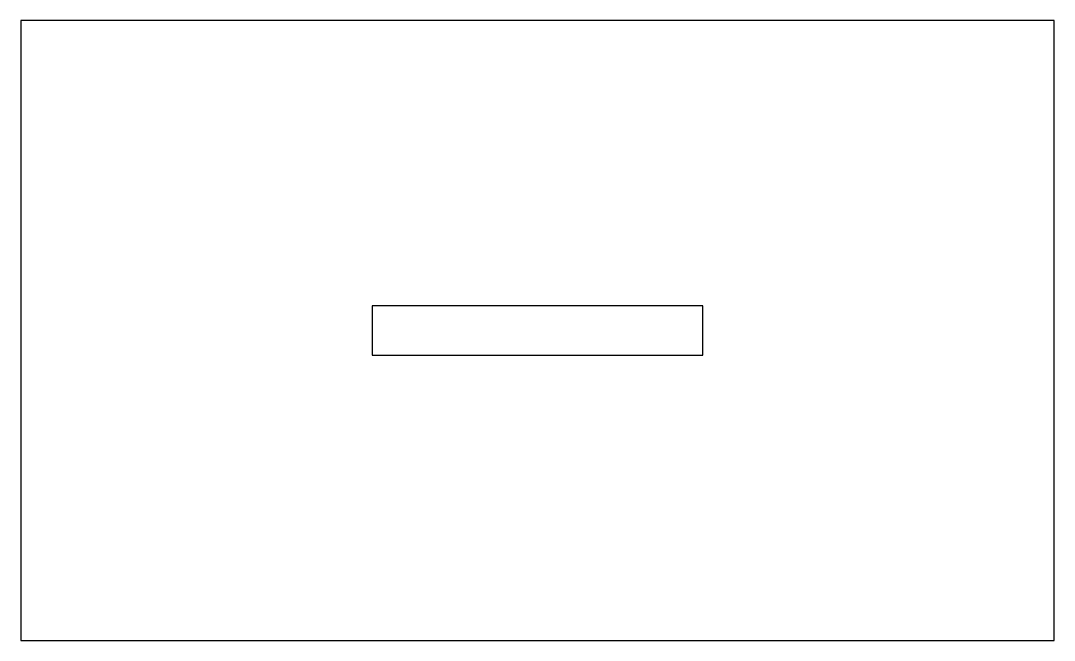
# Model space of a CAD drawing. Header units: metres. Extents: x 0 to 250, y 0 to 150.
import ezdxf

# ---------------------------------------------------------------- set-up
doc = ezdxf.new("R2010")
doc.units = ezdxf.units.M
doc.layers.add('CUT', color=1, linetype='Continuous')
doc.layers.add('SLOTS', color=5, linetype='Continuous')

msp = doc.modelspace()

# ---------------------------------------------------------------- linework, layer by layer
at = {"layer": 'CUT'}
msp.add_lwpolyline([(0, 0), (250, 0), (250, 150), (0, 150), (0, 0)], dxfattribs=at)
at = {"layer": 'SLOTS'}
msp.add_lwpolyline([(165, 69), (165, 81), (85, 81), (85, 69), (165, 69)], dxfattribs=at)

doc.saveas('drawing.dxf')
